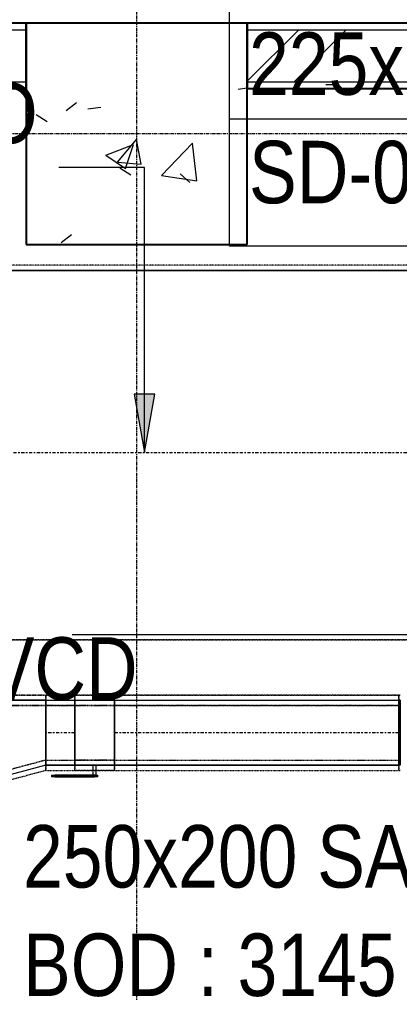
# Model space of a CAD drawing. Header units: inches. Extents: x -83664 to 20107, y -47222 to 19398.
# Drawn here: x 8577 to 10038, y -40065 to -36325 of the extents above; entities that cross this region are included whole.
import ezdxf

# ---------------------------------------------------------------- set-up
doc = ezdxf.new("R2010")
doc.units = ezdxf.units.IN
doc.header["$MEASUREMENT"] = 0
for name, pattern in [('Center', [29.999999, 12, -6, 6, -6]), ('Grid Line', [22.225, 12.7, -3.175, 3.175, -3.175]), ('Hidden 0_50', [1.0584, 0.5292, -0.5292]), ('Hidden 1_0', [1.7, 1, -0.7])]:
    doc.linetypes.add(name, pattern=pattern)
for name, color, linetype, lineweight in [('A-COLS', 7, 'Continuous', 9), ('A-WALL', 7, 'Continuous', 9), ('A-WALL-PATT', 7, 'Continuous', 25), ('G-ANNO-TEXT', 7, 'Continuous', 9), ('M-EQPM-IDEN', 7, 'Continuous', 9), ('M-HVAC-DUCT-CNTR', 7, 'Center', 9), ('M-HVAC-DUCT-IDEN', 7, 'Continuous', 18), ('S-GRID', 7, 'Continuous', 9)]:
    doc.layers.add(name, color=color, linetype=linetype, lineweight=lineweight)
doc.layers.add('A-DETL', color=7, linetype='Continuous', lineweight=18, true_color=0x00a600)
doc.layers.add('M-HVAC-DUCT', color=7, linetype='Continuous', lineweight=9, true_color=0xffe97f)
doc.styles.add('Arial Narrow_1', font='ARIALN.TTF', dxfattribs={"height": 1.406642})
doc.styles.add('Arial Narrow_21', font='ARIALN.TTF', dxfattribs={"height": 240})
pattern_1 = [(50, (0, 0), (1093.1044, -95.634), [114.3, -1257.3]), (355, (0, 0), (-211.4575, 1146.341), [91.44, -1005.84]), (100.451, (91.1, -8), (881.656, 1050.7), [97.14, -1068.54]), (46.184, (0, 304.8), (1626.475, -252.257), [171.45, -1885.95]), (96.636, (135.5, 283.8), (1424.416, 1484.565), [145.71, -1602.811]), (351.184, (0, 304.8), (1424.43, 1484.551), [137.16, -1508.76]), (21, (152.4, 228.6), (909.6863, -613.591), [114.3, -1257.3]), (326, (152.4, 228.6), (370.812, 1105.129), [91.44, -1005.84]), (71.451, (228.2, 177.5), (1280.503, 491.528), [97.14, -1068.54]), (37.5, (0, 0), (18.5313, 507.3303), [50.292, -943.356, 50.292, -970.788, -1009.65]), (37.5, (0, 0), (18.5313, 507.3303), [-2014.728, 50.292, -959.358]), (7.5, (0, 0), (400.9178, 601.0836), [50.292, -531.876, 50.292, -920.496, -384.81]), (7.5, (0, 0), (400.9178, 601.0836), [-1552.956, 50.292, -334.518]), (327.5, (-339.85, 0), (813.54515, -34.3737), [50.292, -330.708, 50.292, -1138.428, -1577.34]), (327.5, (-339.85, 0), (813.54515, -34.3737), [-1569.72, 50.292, -1527.048]), (317.5, (-492.25, 0), (888.7755, 152.56), [50.292, -445.008, 50.292, -739.14, -1120.14]), (317.5, (-492.25, 0), (888.7755, 152.56), [-1284.732, 50.292, -1069.848])]
pattern_2 = [(0, (0, 0), (1219.2, 304.8), [50.292, -864.108, 50.292, -864.108, -4876.8]), (0, (0, 0), (1219.2, 304.8), [-1828.8, 50.292, -1778.508, 50.292, -864.108, -2133.6]), (0, (0, 0), (1219.2, 304.8), [-4572, 50.292, -559.308, 50.292, -1473.708]), (120, (457.2, 152.4), (-873.56454, 903.45817), [50.292, -864.108, 50.292, -864.108, -4876.8]), (120, (457.2, 152.4), (-873.56454, 903.45817), [-1828.8, 50.292, -1778.508, 50.292, -864.108, -2133.6]), (120, (457.2, 152.4), (-873.56454, 903.45817), [-4572, 50.292, -559.308, 50.292, -1473.708]), (240, (609.6, 762), (-345.63546, -1208.25817), [50.292, -864.108, 50.292, -864.108, -4876.8]), (240, (609.6, 762), (-345.63546, -1208.25817), [-1828.8, 50.292, -1778.508, 50.292, -864.108, -2133.6]), (240, (609.6, 762), (-345.63546, -1208.25817), [-4572, 50.292, -559.308, 50.292, -1473.708])]
pattern_3 = [(45, (0, 0), (-377.1708, 377.1708), []), (45, (0, 571.5), (-377.1708, 377.1708), [])]

# ---------------------------------------------------------------- blocks, each defined once
blk = doc.blocks.new('M_Rectangular Transition - Length - Standard-7399476-FIRST FLOOR AC CONDITIONING LAYOUT - PART A')
at = {"layer": 'M-HVAC-DUCT', "color": 30, "true_color": 0xff7f00}
for p, q in [((0, 125), (375, 225)), ((0, 125), (375, 225)), ((375, -125), (375, 225)), ((375, 225), (375, -125)), ((0, 125), (0, -125)), ((0, -125), (0, 125)), ((0, -125), (375, -125)), ((375, -125), (0, -125))]:
    blk.add_line(p, q, dxfattribs=at)
blk = doc.blocks.new('M_Rectangular Union - Standard-8295644-FIRST FLOOR AC CONDITIONING LAYOUT - PART A')
at = {"layer": 'M-HVAC-DUCT', "color": 30, "true_color": 0xff7f00}
for p, q in [((-3, -125), (-3, 125)), ((-3, 125), (-3, -125)), ((-3, 125), (3, 125)), ((-3, 125), (3, 125)), ((3, -125), (3, 125)), ((3, 125), (3, -125)), ((3, -125), (-3, -125)), ((-3, -125), (3, -125))]:
    blk.add_line(p, q, dxfattribs=at)
blk = doc.blocks.new('TEMW-ME-DMP-Volume Control Damper - Standard-7399621-FIRST FLOOR AC CONDITIONING LAYOUT - PART A')
at = {"layer": 'M-HVAC-DUCT', "color": 30, "true_color": 0xff7f00}
for p, q in [((-165.1, 163.1), (-165.1, 169.4)), ((-152.4, 169.4), (-165.1, 169.4)), ((-165.1, 163.1), (-152.4, 163.1)), ((0, 169.4), (-152.4, 169.4)), ((-152.4, 169.4), (0, 169.4)), ((0, 163.1), (-152.4, 163.1)), ((-152.4, 163.1), (0, 163.1)), ((-6.4, 125), (-6.4, 163.1)), ((6.3, 163.1), (-6.4, 163.1)), ((6.3, 163.1), (-6.4, 163.1)), ((12.7, 169.4), (0, 169.4)), ((0, 163.1), (12.7, 163.1)), ((6.3, 163.1), (6.3, 125)), ((12.7, 169.4), (12.7, 163.1)), ((-76.2, 125), (-76.2, -125)), ((-76.2, -125), (-76.2, 125)), ((76.2, 125), (-76.2, 125)), ((-76.2, 125), (76.2, 125)), ((-76.2, 125), (76.2, 125)), ((-6.4, 125), (6.3, 125)), ((-6.4, 125), (6.3, 125)), ((76.2, 125), (76.2, -125)), ((76.2, -125), (76.2, 125)), ((-76.2, -125), (76.2, -125)), ((-76.2, -125), (76.2, -125)), ((-76.2, -125), (76.2, -125))]:
    blk.add_line(p, q, dxfattribs=at)
blk = doc.blocks.new('TEMW-SMBZ-HO-BM-HVAC-00002_rvt-1-FIRST FLOOR AC CONDITIONING LAYOUT - PART A')
at = {"layer": 'M-HVAC-DUCT', "color": 6, "linetype": 'Hidden 0_50', "true_color": 0xff00ff}
for p, q in [((163816, 61102.7), (157640.3, 61102.7)), ((163816, 61102.7), (157640.3, 61102.7)), ((157640.3, 59662.7), (163816, 59662.7)), ((163816, 59662.7), (157640.3, 59662.7))]:
    blk.add_line(p, q, dxfattribs=at)
at = {"layer": 'M-HVAC-DUCT', "color": 6, "true_color": 0xff00ff}
for p, q in [((157640.3, 61082.7), (163816, 61082.7)), ((163816, 61082.7), (157640.3, 61082.7)), ((163816, 59682.7), (157640.3, 59682.7)), ((163816, 59682.7), (157640.3, 59682.7))]:
    blk.add_line(p, q, dxfattribs=at)
at = {"layer": 'M-HVAC-DUCT', "color": 30, "linetype": 'Hidden 0_50', "true_color": 0xff7f00}
for p, q in [((160134.8, 59451), (159759.8, 59451)), ((159759.8, 59451), (160134.8, 59451)), ((160134.8, 59451), (160134.8, 59161)), ((160134.8, 59161), (160134.8, 59451)), ((160246, 59451), (160134.8, 59451)), ((160134.8, 59451), (160246, 59451)), ((160134.8, 59161), (160134.8, 59451)), ((160134.8, 59451), (160134.8, 59161)), ((160246, 59451), (160246, 59161)), ((160246, 59161), (160246, 59451)), ((160398.4, 59451), (160246, 59451)), ((160246, 59451), (160246, 59161)), ((160246, 59161), (160246, 59451)), ((160246, 59451), (160398.4, 59451)), ((160398.4, 59161), (160398.4, 59451)), ((160398.4, 59451), (160398.4, 59161)), ((160398.4, 59451), (160398.4, 59161)), ((160398.4, 59161), (160398.4, 59451)), ((161491.8, 59451), (160398.4, 59451)), ((160398.4, 59451), (161491.8, 59451)), ((161491.8, 59451), (161491.8, 59161)), ((161497.8, 59451), (161491.8, 59451)), ((161491.8, 59451), (161497.8, 59451)), ((161491.8, 59161), (161491.8, 59451)), ((161491.8, 59451), (161491.8, 59161)), ((161491.8, 59161), (161491.8, 59451)), ((160134.8, 59161), (159759.8, 59061)), ((160134.8, 59161), (159759.8, 59061)), ((160134.8, 59161), (160246, 59161)), ((160134.8, 59161), (160246, 59161)), ((160246, 59161), (160398.4, 59161)), ((160398.4, 59161), (160246, 59161)), ((160398.4, 59161), (161491.8, 59161)), ((160398.4, 59161), (161491.8, 59161)), ((161491.8, 59161), (161497.8, 59161)), ((161497.8, 59161), (161491.8, 59161))]:
    blk.add_line(p, q, dxfattribs=at)
at = {"layer": 'M-HVAC-DUCT', "color": 30, "true_color": 0xff7f00}
for p, q in [((160134.8, 59181), (160134.8, 59431)), ((160134.8, 59431), (160134.8, 59181)), ((160134.8, 59431), (160246, 59431)), ((160134.8, 59431), (160246, 59431)), ((160246, 59181), (160246, 59431)), ((160246, 59431), (160246, 59181)), ((160398.4, 59181), (160398.4, 59431)), ((160398.4, 59431), (160398.4, 59181)), ((160398.4, 59431), (161491.8, 59431)), ((160398.4, 59431), (161491.8, 59431)), ((161491.8, 59181), (161491.8, 59431)), ((161491.8, 59431), (161491.8, 59181)), ((160246, 59181), (160134.8, 59181)), ((160134.8, 59181), (160246, 59181)), ((161491.8, 59181), (160398.4, 59181)), ((160398.4, 59181), (161491.8, 59181))]:
    blk.add_line(p, q, dxfattribs=at)
at = {"layer": 'M-HVAC-DUCT', "color": 30, "linetype": 'Hidden 1_0', "true_color": 0xff7f00}
for p, q in [((160134.8, 59411), (159759.8, 59411)), ((159759.8, 59411), (160134.8, 59411)), ((160134.8, 59201), (160134.8, 59411)), ((160134.8, 59411), (160134.8, 59201)), ((160134.8, 59411), (160134.8, 59201)), ((160134.8, 59201), (160134.8, 59411)), ((160246, 59411), (160134.8, 59411)), ((160134.8, 59411), (160246, 59411)), ((160246, 59411), (160246, 59201)), ((160246, 59201), (160246, 59411)), ((160398.4, 59411), (160246, 59411)), ((160246, 59411), (160246, 59201)), ((160246, 59201), (160246, 59411)), ((160246, 59411), (160398.4, 59411)), ((160398.4, 59411), (160398.4, 59201)), ((160398.4, 59201), (160398.4, 59411)), ((161491.8, 59411), (160398.4, 59411)), ((160398.4, 59411), (161491.8, 59411)), ((160398.4, 59201), (160398.4, 59411)), ((160398.4, 59411), (160398.4, 59201)), ((161491.8, 59411), (161491.8, 59201)), ((161491.8, 59201), (161491.8, 59411)), ((160134.8, 59201), (159759.8, 59101)), ((160134.8, 59201), (159759.8, 59101)), ((160134.8, 59201), (160246, 59201)), ((160134.8, 59201), (160246, 59201)), ((160246, 59201), (160398.4, 59201)), ((160398.4, 59201), (160246, 59201)), ((160398.4, 59201), (161491.8, 59201)), ((160398.4, 59201), (161491.8, 59201))]:
    blk.add_line(p, q, dxfattribs=at)
at = {"layer": 'M-HVAC-DUCT-CNTR', "color": 6, "true_color": 0xff00ff}
blk.add_line((157640.3, 60382.7), (163816, 60382.7), dxfattribs=at)
at = {"layer": 'M-HVAC-DUCT-CNTR', "color": 30, "true_color": 0xff7f00}
for p, q in [((160246, 59306), (160134.8, 59306)), ((161491.8, 59306), (160398.4, 59306))]:
    blk.add_line(p, q, dxfattribs=at)
at = {"layer": 'M-HVAC-DUCT', "color": 6, "linetype": 'Hidden 0_50', "lineweight": 9, "true_color": 0xff00ff, "rotation": 180}
for name, p in [('M_Rectangular Transition - Length - Standard-7399476-FIRST FLOOR AC CONDITIONING LAYOUT - PART A', (160134.8, 59306)), ('M_Rectangular Union - Standard-8295644-FIRST FLOOR AC CONDITIONING LAYOUT - PART A', (161494.8, 59306))]:
    blk.add_blockref(name, p, dxfattribs=at)
at = {"layer": 'M-HVAC-DUCT', "color": 6, "linetype": 'Hidden 0_50', "lineweight": 9, "true_color": 0xff00ff, "extrusion": (0, 0, -1), "rotation": 180}
blk.add_blockref('TEMW-ME-DMP-Volume Control Damper - Standard-7399621-FIRST FLOOR AC CONDITIONING LAYOUT - PART A', (-160322.2, 59306), dxfattribs=at)
blk = doc.blocks.new('TEMW-SMBZ-HO-BM-HVAC-00002_rvt-2-FIRST FLOOR AC CONDITIONING LAYOUT - PART A')
at = {"layer": 'M-HVAC-DUCT', "color": 6, "linetype": 'Hidden 0_50', "true_color": 0xff00ff}
for p, q in [((163816, 61102.7), (157640.3, 61102.7)), ((163816, 61102.7), (157640.3, 61102.7)), ((157640.3, 59662.7), (163816, 59662.7)), ((163816, 59662.7), (157640.3, 59662.7))]:
    blk.add_line(p, q, dxfattribs=at)
at = {"layer": 'M-HVAC-DUCT', "color": 6, "true_color": 0xff00ff}
for p, q in [((157640.3, 61082.7), (163816, 61082.7)), ((163816, 61082.7), (157640.3, 61082.7)), ((163816, 59682.7), (157640.3, 59682.7)), ((163816, 59682.7), (157640.3, 59682.7))]:
    blk.add_line(p, q, dxfattribs=at)
at = {"layer": 'M-HVAC-DUCT', "color": 30, "linetype": 'Hidden 0_50', "true_color": 0xff7f00}
for p, q in [((160134.8, 59451), (159759.8, 59451)), ((159759.8, 59451), (160134.8, 59451)), ((160134.8, 59451), (160134.8, 59161)), ((160134.8, 59161), (160134.8, 59451)), ((160246, 59451), (160134.8, 59451)), ((160134.8, 59451), (160246, 59451)), ((160134.8, 59161), (160134.8, 59451)), ((160134.8, 59451), (160134.8, 59161)), ((160246, 59451), (160246, 59161)), ((160246, 59161), (160246, 59451)), ((160398.4, 59451), (160246, 59451)), ((160246, 59451), (160246, 59161)), ((160246, 59161), (160246, 59451)), ((160246, 59451), (160398.4, 59451)), ((160398.4, 59161), (160398.4, 59451)), ((160398.4, 59451), (160398.4, 59161)), ((160398.4, 59451), (160398.4, 59161)), ((160398.4, 59161), (160398.4, 59451)), ((161491.8, 59451), (160398.4, 59451)), ((160398.4, 59451), (161491.8, 59451)), ((161491.8, 59451), (161491.8, 59161)), ((161497.8, 59451), (161491.8, 59451)), ((161491.8, 59451), (161497.8, 59451)), ((161491.8, 59161), (161491.8, 59451)), ((161491.8, 59451), (161491.8, 59161)), ((161491.8, 59161), (161491.8, 59451)), ((160134.8, 59161), (159759.8, 59061)), ((160134.8, 59161), (159759.8, 59061)), ((160134.8, 59161), (160246, 59161)), ((160134.8, 59161), (160246, 59161)), ((160246, 59161), (160398.4, 59161)), ((160398.4, 59161), (160246, 59161)), ((160398.4, 59161), (161491.8, 59161)), ((160398.4, 59161), (161491.8, 59161)), ((161491.8, 59161), (161497.8, 59161)), ((161497.8, 59161), (161491.8, 59161))]:
    blk.add_line(p, q, dxfattribs=at)
at = {"layer": 'M-HVAC-DUCT', "color": 30, "true_color": 0xff7f00}
for p, q in [((160134.8, 59181), (160134.8, 59431)), ((160134.8, 59431), (160134.8, 59181)), ((160134.8, 59431), (160246, 59431)), ((160134.8, 59431), (160246, 59431)), ((160246, 59181), (160246, 59431)), ((160246, 59431), (160246, 59181)), ((160398.4, 59181), (160398.4, 59431)), ((160398.4, 59431), (160398.4, 59181)), ((160398.4, 59431), (161491.8, 59431)), ((160398.4, 59431), (161491.8, 59431)), ((161491.8, 59181), (161491.8, 59431)), ((161491.8, 59431), (161491.8, 59181)), ((160246, 59181), (160134.8, 59181)), ((160134.8, 59181), (160246, 59181)), ((161491.8, 59181), (160398.4, 59181)), ((160398.4, 59181), (161491.8, 59181))]:
    blk.add_line(p, q, dxfattribs=at)
at = {"layer": 'M-HVAC-DUCT', "color": 30, "linetype": 'Hidden 1_0', "true_color": 0xff7f00}
for p, q in [((160134.8, 59411), (159759.8, 59411)), ((159759.8, 59411), (160134.8, 59411)), ((160134.8, 59201), (160134.8, 59411)), ((160134.8, 59411), (160134.8, 59201)), ((160134.8, 59411), (160134.8, 59201)), ((160134.8, 59201), (160134.8, 59411)), ((160246, 59411), (160134.8, 59411)), ((160134.8, 59411), (160246, 59411)), ((160246, 59411), (160246, 59201)), ((160246, 59201), (160246, 59411)), ((160398.4, 59411), (160246, 59411)), ((160246, 59411), (160246, 59201)), ((160246, 59201), (160246, 59411)), ((160246, 59411), (160398.4, 59411)), ((160398.4, 59411), (160398.4, 59201)), ((160398.4, 59201), (160398.4, 59411)), ((161491.8, 59411), (160398.4, 59411)), ((160398.4, 59411), (161491.8, 59411)), ((160398.4, 59201), (160398.4, 59411)), ((160398.4, 59411), (160398.4, 59201)), ((161491.8, 59411), (161491.8, 59201)), ((161491.8, 59201), (161491.8, 59411)), ((160134.8, 59201), (159759.8, 59101)), ((160134.8, 59201), (159759.8, 59101)), ((160134.8, 59201), (160246, 59201)), ((160134.8, 59201), (160246, 59201)), ((160246, 59201), (160398.4, 59201)), ((160398.4, 59201), (160246, 59201)), ((160398.4, 59201), (161491.8, 59201)), ((160398.4, 59201), (161491.8, 59201))]:
    blk.add_line(p, q, dxfattribs=at)
at = {"layer": 'M-HVAC-DUCT-CNTR', "color": 6, "true_color": 0xff00ff}
blk.add_line((157640.3, 60382.7), (163816, 60382.7), dxfattribs=at)
at = {"layer": 'M-HVAC-DUCT-CNTR', "color": 30, "true_color": 0xff7f00}
for p, q in [((160246, 59306), (160134.8, 59306)), ((161491.8, 59306), (160398.4, 59306))]:
    blk.add_line(p, q, dxfattribs=at)
at = {"layer": 'M-HVAC-DUCT', "color": 6, "linetype": 'Hidden 0_50', "lineweight": 9, "true_color": 0xff00ff, "rotation": 180}
for name, p in [('M_Rectangular Transition - Length - Standard-7399476-FIRST FLOOR AC CONDITIONING LAYOUT - PART A', (160134.8, 59306)), ('M_Rectangular Union - Standard-8295644-FIRST FLOOR AC CONDITIONING LAYOUT - PART A', (161494.8, 59306))]:
    blk.add_blockref(name, p, dxfattribs=at)
at = {"layer": 'M-HVAC-DUCT', "color": 6, "linetype": 'Hidden 0_50', "lineweight": 9, "true_color": 0xff00ff, "extrusion": (0, 0, -1), "rotation": 180}
blk.add_blockref('TEMW-ME-DMP-Volume Control Damper - Standard-7399621-FIRST FLOOR AC CONDITIONING LAYOUT - PART A', (-160322.2, 59306), dxfattribs=at)
blk = doc.blocks.new('SMBZ_Hospital Arch Model_2026_01_29_rvt-1-FIRST FLOOR AC CONDITIONING LAYOUT - PART A')
at = {"layer": 'A-COLS', "true_color": 0xbbbbbb}
h = blk.add_hatch(dxfattribs=at)
h.set_pattern_fill('FP_14', color=9, style=0, pattern_type=2)
h.set_pattern_definition(pattern_1)
h.paths.add_polyline_path([(160909.4, 61182.7), (160909.4, 62032.7), (160059.4, 62032.7), (160059.4, 61182.7)])
h = blk.add_hatch(dxfattribs=at)
h.set_pattern_fill('FP_14', color=9, style=0, pattern_type=2)
h.set_pattern_definition(pattern_1)
h.paths.add_polyline_path([(160909.4, 61182.7), (160909.4, 62032.7), (160059.4, 62032.7), (160059.4, 61182.7)])
at = {"layer": 'A-WALL-PATT', "lineweight": 9, "true_color": 0xbbbbbb}
h = blk.add_hatch(dxfattribs=at)
h.set_pattern_fill('FP_13', color=9, style=0, pattern_type=2)
h.set_pattern_definition(pattern_2)
h.paths.add_polyline_path([(157109.4, 62007.7), (160059.4, 62007.7), (160059.4, 62032.7), (157109.4, 62032.7)])
h = blk.add_hatch(dxfattribs=at)
h.set_pattern_fill('FP_12', color=9, style=0, pattern_type=2)
h.set_pattern_definition(pattern_3)
h.paths.add_polyline_path([(157439.9, 61807.7), (160059.4, 61807.7), (160059.4, 62007.7), (157109.4, 62007.7), (157109.4, 61807.7)])
h = blk.add_hatch(dxfattribs=at)
h.set_pattern_fill('FP_13', color=9, style=0, pattern_type=2)
h.set_pattern_definition(pattern_2)
h.paths.add_polyline_path([(160909.4, 62007.7), (165334.4, 62007.7), (165334.4, 62032.7), (160909.4, 62032.7)])
h.paths.add_polyline_path([(166434.4, 62007.7), (166634.4, 62007.7), (166634.4, 62032.7), (165559.4, 62032.7), (165559.4, 62007.7), (166409.4, 62007.7)])
h = blk.add_hatch(dxfattribs=at)
h.set_pattern_fill('FP_12', color=9, style=0, pattern_type=2)
h.set_pattern_definition(pattern_3)
h.paths.add_polyline_path([(161395.6, 61807.7), (166434.4, 61807.7), (166434.4, 62007.7), (160909.4, 62007.7), (160909.4, 61807.7)])
h = blk.add_hatch(dxfattribs=at)
h.set_pattern_fill('FP_13', color=9, style=0, pattern_type=2)
h.set_pattern_definition(pattern_2)
h.paths.add_polyline_path([(166434.4, 61782.7), (166434.4, 61807.7), (160909.4, 61807.7), (160909.4, 61782.7), (166409.4, 61782.7)])
at = {"layer": 'A-COLS', "color": 9, "lineweight": 25, "true_color": 0xbbbbbb}
for p, q in [((160909.4, 62032.7), (160059.4, 62032.7)), ((160059.4, 62032.7), (160059.4, 61182.7)), ((160909.4, 62032.7), (160059.4, 62032.7)), ((160059.4, 62032.7), (160059.4, 61182.7)), ((160909.4, 61182.7), (160909.4, 62032.7)), ((160909.4, 61182.7), (160909.4, 62032.7)), ((160059.4, 61182.7), (160909.4, 61182.7)), ((160059.4, 61182.7), (160909.4, 61182.7))]:
    blk.add_line(p, q, dxfattribs=at)
at = {"layer": 'A-COLS', "color": 9, "true_color": 0xbbbbbb}
for p, q in [((160059.4, 61182.7), (160059.4, 62032.7)), ((160059.4, 62032.7), (160909.4, 62032.7)), ((160059.4, 61182.7), (160059.4, 62032.7)), ((160059.4, 62032.7), (160909.4, 62032.7)), ((160909.4, 62032.7), (160909.4, 61182.7)), ((160909.4, 62032.7), (160909.4, 61182.7)), ((160909.4, 61182.7), (160059.4, 61182.7)), ((160909.4, 61182.7), (160059.4, 61182.7))]:
    blk.add_line(p, q, dxfattribs=at)
at = {"layer": 'A-WALL', "color": 9, "lineweight": 25, "true_color": 0xbbbbbb}
for p, q in [((160059.4, 62032.7), (157109.4, 62032.7)), ((160059.4, 61782.7), (160059.4, 62032.7)), ((165309.4, 62032.7), (160909.4, 62032.7)), ((160909.4, 62032.7), (160909.4, 61782.7)), ((157109.4, 61782.7), (160059.4, 61782.7)), ((160909.4, 61782.7), (166409.4, 61782.7))]:
    blk.add_line(p, q, dxfattribs=at)
at = {"layer": 'A-WALL', "color": 9, "true_color": 0xbbbbbb}
for p, q in [((160059.4, 62032.7), (157109.4, 62032.7)), ((157109.4, 62007.7), (160059.4, 62007.7)), ((160059.4, 62032.7), (160059.4, 61782.7)), ((165309.4, 62032.7), (160909.4, 62032.7)), ((160909.4, 61782.7), (160909.4, 62032.7)), ((160909.4, 62007.7), (165334.4, 62007.7)), ((157109.4, 61807.7), (160059.4, 61807.7)), ((157109.4, 61782.7), (160059.4, 61782.7)), ((160909.4, 61807.7), (166409.4, 61807.7)), ((160909.4, 61782.7), (166409.4, 61782.7))]:
    blk.add_line(p, q, dxfattribs=at)

msp = doc.modelspace()

# ---------------------------------------------------------------- hatches: boundary and pattern name
at = {"layer": 'M-HVAC-DUCT-IDEN', "lineweight": 9}
msp.add_hatch(color=256, dxfattribs=at).paths.add_polyline_path([(9057.5, -37989.5), (9097.1, -37764.5), (9017.8, -37764.5)])

# ---------------------------------------------------------------- linework, layer by layer
at = {"layer": 'A-DETL', "color": 7, "lineweight": 9}
msp.add_line((9383.6, -36707), (11568.6, -36707), dxfattribs=at)
at = {"layer": 'G-ANNO-TEXT', "flags": 128}
msp.add_lwpolyline([(9384.5, -36212.1), (11568.5, -36212.1), (11568.5, -37196.1), (9384.5, -37196.1)], close=True, dxfattribs=at)
at = {"layer": 'M-HVAC-DUCT-IDEN', "lineweight": 9}
for p, q in [((9057.5, -36893.8), (8727.8, -36893.8)), ((9057.5, -37989.5), (9057.5, -36893.8)), ((9097.1, -37764.5), (9017.8, -37764.5)), ((9017.8, -37764.5), (9057.5, -37989.5)), ((9057.5, -37989.5), (9097.1, -37764.5))]:
    msp.add_line(p, q, dxfattribs=at)
at = {"layer": 'S-GRID', "color": 254, "linetype": 'Grid Line', "true_color": 0xdcdcdc}
for p, q in [((9027.7, -44103.7), (9027.7, 15149.1)), ((20106.7, -36764.5), (-81517, -36764.5))]:
    msp.add_line(p, q, dxfattribs=at)

# ---------------------------------------------------------------- block references
at = {"lineweight": 5}
for name in ['SMBZ_Hospital Arch Model_2026_01_29_rvt-1-FIRST FLOOR AC CONDITIONING LAYOUT - PART A', 'TEMW-SMBZ-HO-BM-HVAC-00002_rvt-1-FIRST FLOOR AC CONDITIONING LAYOUT - PART A', 'TEMW-SMBZ-HO-BM-HVAC-00002_rvt-2-FIRST FLOOR AC CONDITIONING LAYOUT - PART A']:
    msp.add_blockref(name, (-151456.7, -98372.2), dxfattribs=at)

# ---------------------------------------------------------------- texts
at = {"layer": 'G-ANNO-TEXT', "char_height": 240, "attachment_point": 1, "style": 'Arial Narrow_21'}
for s, insert, width in [('225x225  02 N0', (9459.5, -36374.5), 2441.138), ('SD-02     20 NC', (9459.5, -36791.2), 2453.164), ('VCD', (8450.7, -38699.3), 733.544)]:
    msp.add_mtext(s, dxfattribs=dict(at, insert=insert, width=width))
at = {"layer": 'M-HVAC-DUCT-IDEN', "lineweight": 9, "char_height": 240, "attachment_point": 1, "style": 'Arial Narrow_21'}
for s, insert, width in [('1400x800 RAD', (6782.3, -36564.2), 2344.936), ('250x200 SAD', (8590.3, -39421.1), 2128.48), ('BOD : 3145', (8590.3, -39837.8), 1803.797)]:
    msp.add_mtext(s, dxfattribs=dict(at, insert=insert, width=width))

# ---------------------------------------------------------------- next in the draw order: texts
at = {"layer": 'M-EQPM-IDEN', "insert": (7038, -38470.1), "char_height": 180, "width": 1695.569, "attachment_point": 1, "style": 'Arial Narrow_1', "bg_fill": 3, "box_fill_scale": 1.25, "bg_fill_color": 256, "bg_fill_true_color": 13158600, "bg_fill_transparency": 0}
msp.add_mtext('FCU-1F-06-28', dxfattribs=at)

doc.saveas('drawing.dxf')
